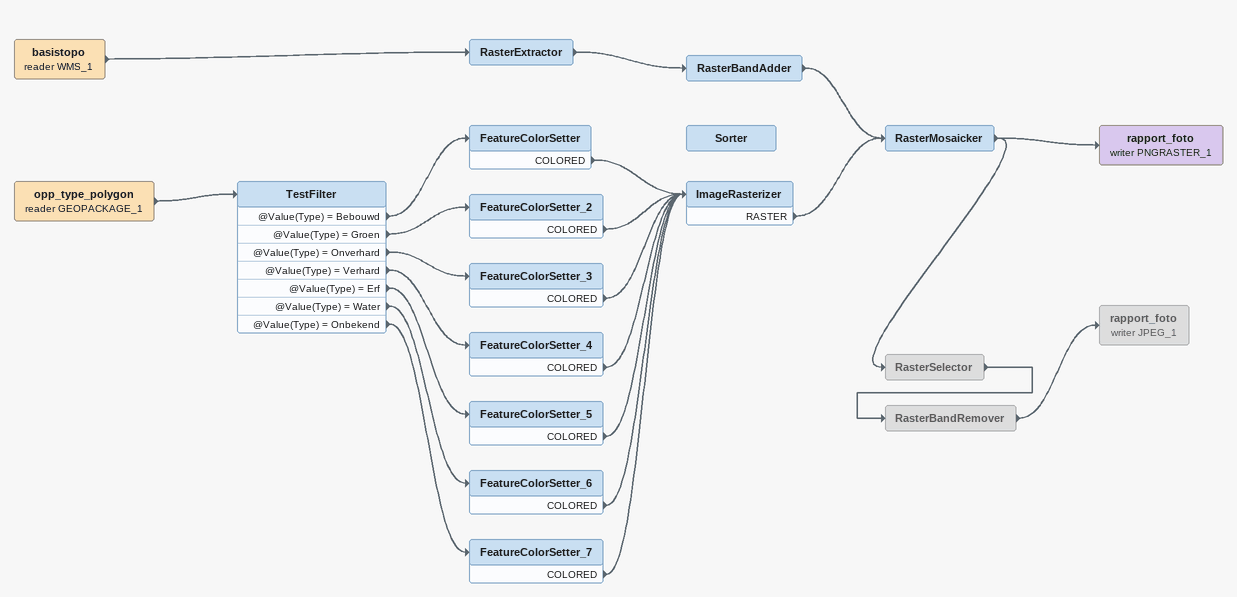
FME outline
basistopo (reader WMS_1)
    -> RasterExtractor
RasterExtractor
    -> RasterBandAdder
RasterBandAdder
    -> RasterMosaicker
opp_type_polygon (reader GEOPACKAGE_1)
    -> TestFilter
TestFilter
    @Value(Type) = Bebouwd -> FeatureColorSetter
    @Value(Type) = Groen -> FeatureColorSetter_2
    @Value(Type) = Onverhard -> FeatureColorSetter_3
    @Value(Type) = Verhard -> FeatureColorSetter_4
    @Value(Type) = Erf -> FeatureColorSetter_5
    @Value(Type) = Water -> FeatureColorSetter_6
    @Value(Type) = Onbekend -> FeatureColorSetter_7
FeatureColorSetter
    COLORED -> ImageRasterizer
FeatureColorSetter_2
    COLORED -> ImageRasterizer
FeatureColorSetter_3
    COLORED -> ImageRasterizer
FeatureColorSetter_4
    COLORED -> ImageRasterizer
FeatureColorSetter_5
    COLORED -> ImageRasterizer
FeatureColorSetter_6
    COLORED -> ImageRasterizer
FeatureColorSetter_7
    COLORED -> ImageRasterizer
ImageRasterizer
    RASTER -> RasterMosaicker
RasterMosaicker
    -> RasterSelector
    -> rapport_foto (writer PNGRASTER_1)
rapport_foto (writer PNGRASTER_1)
RasterSelector [off]
    -> RasterBandRemover
RasterBandRemover [off]
    -> rapport_foto (writer JPEG_1)
rapport_foto (writer JPEG_1) [off]
Sorter
